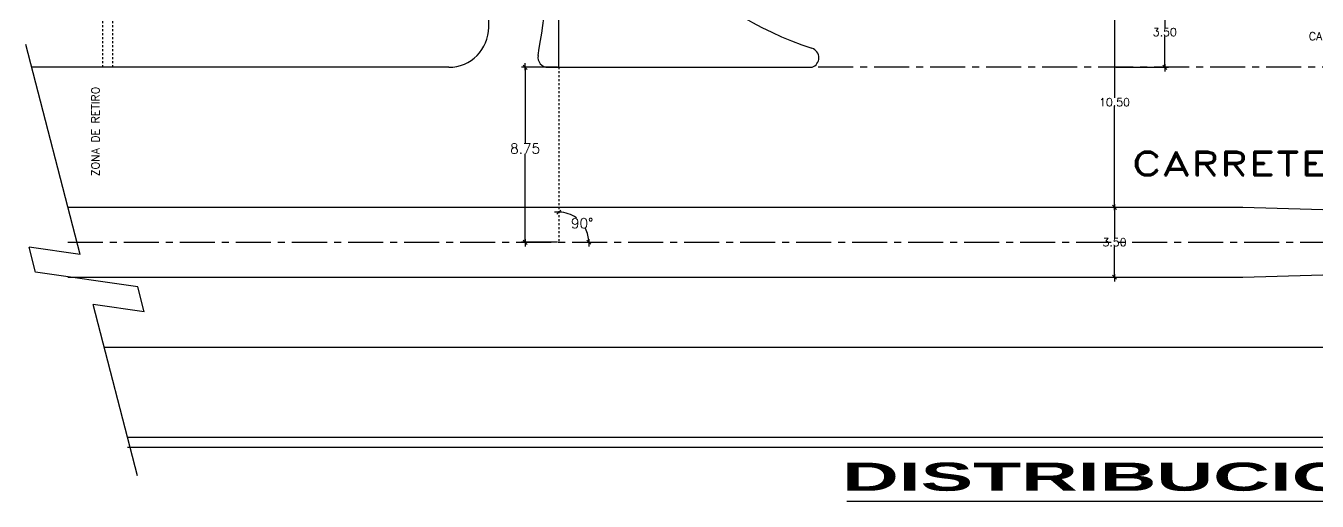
# Model space of a CAD drawing. Header units: millimetres. Extents: x 1590 to 1932, y -48 to 167.
# Drawn here: x 1590.4 to 1655, y -45.6 to -21.9 of the extents above; entities that cross this region are included whole.
import ezdxf
from ezdxf.enums import TextEntityAlignment as Align

# ---------------------------------------------------------------- set-up
doc = ezdxf.new("R2010")
doc.units = ezdxf.units.MM
doc.header["$LTSCALE"] = 0.1
doc.header["$MEASUREMENT"] = 0
doc.header["$PDMODE"] = 35
doc.header["$PDSIZE"] = 0.75
for name, pattern in [('CENTERX2', [4, 2.5, -0.5, 0.5, -0.5]), ('DASHED', [0.75, 0.5, -0.25]), ('DASHED2', [0.375, 0.25, -0.125])]:
    doc.linetypes.add(name, pattern=pattern)
doc.layers.get('0').update_dxf_attribs({"linetype": 'CONTINUOUS'})
doc.layers.get('DEFPOINTS').update_dxf_attribs({"linetype": 'CONTINUOUS'})
for name, color, linetype in [('CALLES', 3, 'CONTINUOUS'), ('PAREDES', 3, 'CONTINUOUS'), ('TEXT', 3, 'CONTINUOUS')]:
    doc.layers.add(name, color=color, linetype=linetype)
doc.styles.add('ROMAND', font='romand.shx')
doc.styles.add('SANSSERIFBOLD', font='sasb____.pfb', dxfattribs={"height": 0.5})
doc.dimstyles.new('URBA', dxfattribs={"dimtxt": 20, "dimasz": 0.5, "dimexe": 1.25, "dimexo": 0.63, "dimgap": 0.63, "dimtad": 0, "dimtih": 1, "dimtoh": 1, "dimzin": 1, "dimdsep": 46, "dimtxsty": 'ROMAND', "dimcen": 2.5, "dimclrd": 1, "dimclre": 1, "dimclrt": 3, "dimadec": 0, "dimazin": 0, "dimtfac": 1, "dimtmove": 0, "dimatfit": 3, "dimfxl": 1, "dimtvp": 1, "dimtolj": 1, "dimtzin": 1, "dimarcsym": 0})

# ---------------------------------------------------------------- blocks, each defined once
blk = doc.blocks.new('UTP1$0$DIMBLOCK')
at = {"color": 1}
blk.add_line((-7.5, 0), (10.5, 0), dxfattribs=at)
at = {"color": 4}
blk.add_line((-5.25, -5.25), (5.25, 5.25), dxfattribs=at)
blk = doc.blocks.new('*D85')
at = {"color": 1, "linetype": 'Continuous', "transparency": 16777216}
for p, q in [((1642.806, -20.434), (1645.054, -20.434)), ((1644.874, -20.454), (1644.874, -25.464)), ((1644.874, -30.914), (1644.874, -25.904)), ((1642.806, -30.934), (1645.054, -30.934))]:
    blk.add_line(p, q, dxfattribs=at)
at = {"layer": 'DEFPOINTS', "color": 0, "linetype": 'Continuous', "transparency": 16777216}
for p in [(1642.744, -20.434), (1644.874, -20.434), (1642.744, -30.934)]:
    blk.add_point(p, dxfattribs=at)
at = {"color": 1, "linetype": 'Continuous', "transparency": 16777216, "xscale": 0.02, "yscale": 0.02, "zscale": 0.02}
for p, rotation in [((1644.874, -20.434), 90), ((1644.874, -30.934), 270)]:
    blk.add_blockref('UTP1$0$DIMBLOCK', p, dxfattribs=dict(at, rotation=rotation))
at = {"color": 3, "linetype": 'Continuous', "transparency": 16777216, "insert": (1644.874, -25.684), "char_height": 0.4, "attachment_point": 5, "style": 'ROMAND'}
blk.add_mtext('\\A1;10.50', dxfattribs=at)
blk = doc.blocks.new('*D86')
at = {"color": 1, "linetype": 'Continuous', "transparency": 16777216}
for p, q in [((1642.806, -30.934), (1645.054, -30.934)), ((1644.874, -30.954), (1644.874, -32.464)), ((1644.874, -34.414), (1644.874, -32.904)), ((1642.806, -34.434), (1645.054, -34.434))]:
    blk.add_line(p, q, dxfattribs=at)
at = {"layer": 'DEFPOINTS', "color": 0, "linetype": 'Continuous', "transparency": 16777216}
for p in [(1642.744, -30.934), (1644.874, -30.934), (1642.744, -34.434)]:
    blk.add_point(p, dxfattribs=at)
at = {"color": 1, "linetype": 'Continuous', "transparency": 16777216, "xscale": 0.02, "yscale": 0.02, "zscale": 0.02}
for p, rotation in [((1644.874, -30.934), 90), ((1644.874, -34.434), 270)]:
    blk.add_blockref('UTP1$0$DIMBLOCK', p, dxfattribs=dict(at, rotation=rotation))
at = {"color": 3, "linetype": 'Continuous', "transparency": 16777216, "insert": (1644.874, -32.684), "char_height": 0.4, "attachment_point": 5, "style": 'ROMAND'}
blk.add_mtext('\\A1;3.50', dxfattribs=at)
blk = doc.blocks.new('*D97')
at = {"color": 1, "linetype": 'Continuous', "lineweight": -2, "transparency": 16777216}
for p, q in [((1644.937, -20.434), (1647.568, -20.434)), ((1647.388, -20.454), (1647.388, -21.957)), ((1647.388, -23.914), (1647.388, -22.397)), ((1644.937, -23.934), (1647.568, -23.934))]:
    blk.add_line(p, q, dxfattribs=at)
at = {"layer": 'DEFPOINTS', "color": 0, "linetype": 'Continuous', "transparency": 16777216}
for p in [(1644.874, -20.434), (1647.388, -20.434), (1644.874, -23.934)]:
    blk.add_point(p, dxfattribs=at)
at = {"color": 1, "linetype": 'Continuous', "lineweight": -2, "transparency": 16777216, "xscale": 0.02, "yscale": 0.02, "zscale": 0.02}
for p, rotation in [((1647.388, -20.434), 90), ((1647.388, -23.934), 270)]:
    blk.add_blockref('UTP1$0$DIMBLOCK', p, dxfattribs=dict(at, rotation=rotation))
at = {"color": 3, "linetype": 'Continuous', "transparency": 16777216, "insert": (1647.388, -22.177), "char_height": 0.4, "attachment_point": 5, "style": 'ROMAND'}
blk.add_mtext('\\A1;3.50', dxfattribs=at)
blk = doc.blocks.new('*D332')
at = {"color": 1, "linetype": 'Continuous', "transparency": 16777216}
for p, q in [((1617.03, -23.934), (1615.23, -23.934)), ((1615.41, -23.954), (1615.41, -27.729)), ((1615.41, -32.664), (1615.41, -28.269)), ((1617.03, -32.684), (1615.23, -32.684))]:
    blk.add_line(p, q, dxfattribs=at)
at = {"layer": 'DEFPOINTS', "color": 0, "linetype": 'Continuous', "transparency": 16777216}
for p in [(1615.41, -23.934), (1617.093, -23.934), (1617.093, -32.684)]:
    blk.add_point(p, dxfattribs=at)
at = {"color": 1, "linetype": 'Continuous', "transparency": 16777216, "xscale": 0.02, "yscale": 0.02, "zscale": 0.02}
for p, rotation in [((1615.41, -23.934), 90), ((1615.41, -32.684), 270)]:
    blk.add_blockref('UTP1$0$DIMBLOCK', p, dxfattribs=dict(at, rotation=rotation))
at = {"color": 3, "linetype": 'Continuous', "transparency": 16777216, "insert": (1615.41, -27.999), "char_height": 0.5, "attachment_point": 5, "style": 'ROMAND'}
blk.add_mtext('\\A1;8.75', dxfattribs=at)
blk = doc.blocks.new('*D333')
at = {"color": 1, "linetype": 'Continuous', "transparency": 16777216}
for start, end in [(54.26459, 89.23692), (0.76308, 26.88047)]:
    blk.add_arc((1617.093, -32.684), 1.502, start, end, dxfattribs=at)
at = {"layer": 'DEFPOINTS', "color": 0, "linetype": 'Continuous', "transparency": 16777216}
for p in [(1617.093, -23.934), (1617.844, -31.384), (1592.555, -32.684), (1617.093, -32.684), (1704.734, -32.684)]:
    blk.add_point(p, dxfattribs=at)
at = {"color": 1, "linetype": 'Continuous', "transparency": 16777216, "xscale": 0.02, "yscale": 0.02, "zscale": 0.02}
for p, rotation in [((1617.093, -31.182), 179.6184583066391), ((1618.594, -32.684), 270.381541693361)]:
    blk.add_blockref('UTP1$0$DIMBLOCK', p, dxfattribs=dict(at, rotation=rotation))
at = {"color": 3, "linetype": 'Continuous', "transparency": 16777216, "insert": (1618.257, -31.735), "char_height": 0.5, "attachment_point": 5, "style": 'ROMAND'}
blk.add_mtext('\\A1;90°', dxfattribs=at)

msp = doc.modelspace()

# ---------------------------------------------------------------- linework, layer by layer
at = {"color": 4, "linetype": 'Continuous'}
msp.add_line((1631.4872, -45.6328), (1684.572, -45.6328), dxfattribs=at)
at = {"layer": 'CALLES', "linetype": 'Continuous'}
for p, q in [((1613.5927, -21.9342), (1613.5927, 156.5682)), ((1611.5927, -23.9342), (1590.7442, -23.9342)), ((1594.3667, -37.9342), (1704.7339, -37.9342)), ((1595.5311, -42.4342), (1799.1654, -42.4342))]:
    msp.add_line(p, q, dxfattribs=at)
at = {"layer": 'CALLES', "color": 2, "linetype": 'DASHED2'}
for p, q in [((1594.2927, -23.9342), (1594.2927, 152.676)), ((1594.7927, -23.9342), (1594.7927, 152.5929))]:
    msp.add_line(p, q, dxfattribs=at)
at = {"layer": 'CALLES', "color": 1, "linetype": 'Continuous'}
msp.add_line((1617.0927, -23.9342), (1617.0927, -10.9342), dxfattribs=at)
at = {"layer": 'CALLES', "color": 2, "linetype": 'Continuous'}
for p, q in [((1593.1658, -33.2929), (1590.4494, -22.7948)), ((1592.5555, -30.9342), (1651.2927, -30.9342)), ((1651.2927, -30.9342), (1696.8927, -32.2725)), ((1590.9342, -34.175), (1590.6109, -32.9255)), ((1593.1658, -33.2929), (1590.6109, -32.9255)), ((1651.2927, -34.4342), (1696.8927, -33.0959)), ((1596.044, -34.9096), (1590.9342, -34.175)), ((1592.5555, -34.4342), (1651.2927, -34.4342)), ((1596.3673, -36.1591), (1596.044, -34.9096)), ((1596.3673, -36.1591), (1593.8124, -35.7918)), ((1596.032, -44.3702), (1593.8124, -35.7918)), ((1595.5311, -42.9342), (1799.1654, -42.9342))]:
    msp.add_line(p, q, dxfattribs=at)
at = {"layer": 'CALLES', "color": 4, "linetype": 'Continuous'}
msp.add_line((1616.5507, -23.9342), (1629.757, -23.9342), dxfattribs=at)
for centre, radius, start, end in [((1542.0927, -10.9342), 75, 350.470063, 359.741839), ((1635.5927, -5.4342), 18.5, 198.40848, 251.59152), ((1629.5927, -23.462), 0.5, 360, 71.59152), ((1616.5507, -23.4342), 0.5, 170.470063, 270), ((1629.5927, -23.462), 0.5, 289.180674, 0)]:
    msp.add_arc(centre, radius, start, end, dxfattribs=at)
at = {"layer": 'CALLES', "linetype": 'Continuous'}
msp.add_arc((1611.5927, -21.9342), 2, 270, 0, dxfattribs=at)
at = {"layer": 'PAREDES', "color": 1, "linetype": 'DASHED'}
msp.add_line((1617.0927, -23.9342), (1617.0927, -32.6842), dxfattribs=at)
at = {"layer": 'PAREDES', "color": 1, "linetype": 'CENTERX2', "ltscale": 7}
for p, q in [((1668.2108, -23.9342), (1629.757, -23.9342)), ((1592.5555, -32.6842), (1704.7339, -32.6842))]:
    msp.add_line(p, q, dxfattribs=at)

# ---------------------------------------------------------------- texts
at = {"layer": 'TEXT', "style": 'ROMAND'}
msp.add_text('CARRIL DE DESACELERACION DE SALIDA', height=0.4, dxfattribs=at).set_placement((1659.8855, -22.585), align=Align.CENTER)
msp.add_text('ZONA DE RETIRO', height=0.4, rotation=90, dxfattribs=at).set_placement((1594.131, -27.1466), align=Align.CENTER)
at = {"layer": 'TEXT', "style": 'ROMAND', "width": 1.4}
msp.add_text('CARRETERA TRONCAL DEL NORTE', height=1.2, dxfattribs=at).set_placement((1645.7297, -29.3491))
at = {"layer": 'TEXT', "color": 4, "style": 'SANSSERIFBOLD', "width": 2}
msp.add_text('DISTRIBUCION DE LOCALES', height=1.40625, dxfattribs=at).set_placement((1631.2543, -45.1123))

# ---------------------------------------------------------------- dimensions: what is measured, and where the dimension line sits
at = {"color": 3, "linetype": 'Continuous'}
for base, p1, p2, picture, middle in [((1644.8745, -20.4342), (1642.7436, -30.9342), (1642.7436, -20.4342), '*D85', (1644.8745, -25.6842)), ((1644.8745, -30.9342), (1642.7436, -34.4342), (1642.7436, -30.9342), '*D86', (1644.8745, -32.6842))]:
    dim = msp.add_linear_dim(base=base, p1=p1, p2=p2, angle=90, dimstyle='URBA', override={"dimtxt": 0.4, "dimasz": 0.02, "dimexe": 0.18, "dimexo": 0.0625, "dimgap": 0.02, "dimzin": 0, "dimblk1": 'UTP1$0$DIMBLOCK', "dimblk2": 'UTP1$0$DIMBLOCK', "dimsah": 1, "dimcen": 0.09, "dimtdec": 4, "dimtofl": 0, "dimtvp": 0, "dimtzin": 0}, dxfattribs=at)
    dim.commit()
    dim.dimension.update_dxf_attribs({"geometry": picture, "text_midpoint": middle})
dim = msp.add_linear_dim(base=(1647.3884, -20.4342), p1=(1644.8745, -23.9342), p2=(1644.8745, -20.4342), angle=90, dimstyle='URBA', override={"dimtxt": 0.4, "dimasz": 0.02, "dimexe": 0.18, "dimexo": 0.0625, "dimgap": 0.02, "dimzin": 0, "dimblk1": 'UTP1$0$DIMBLOCK', "dimblk2": 'UTP1$0$DIMBLOCK', "dimsah": 1, "dimcen": 0.09, "dimtdec": 4, "dimtofl": 0, "dimtvp": 0, "dimtzin": 0}, dxfattribs=at)
dim.commit()
dim.dimension.update_dxf_attribs({"geometry": '*D97', "text_midpoint": (1647.3884, -22.177), "dimtype": 160})
at = {"color": 4, "linetype": 'Continuous'}
dim = msp.add_linear_dim(base=(1615.4099, -23.9342), p1=(1617.0927, -32.6842), p2=(1617.0927, -23.9342), angle=90, dimstyle='URBA', override={"dimtxt": 0.5, "dimasz": 0.02, "dimexe": 0.18, "dimexo": 0.0625, "dimgap": 0.02, "dimzin": 0, "dimblk1": 'UTP1$0$DIMBLOCK', "dimblk2": 'UTP1$0$DIMBLOCK', "dimsah": 1, "dimcen": 0.09, "dimtdec": 4, "dimtofl": 0, "dimtvp": 0, "dimtzin": 0}, dxfattribs=at)
dim.commit()
dim.dimension.update_dxf_attribs({"geometry": '*D332', "text_midpoint": (1615.4099, -27.9991), "dimtype": 160})
dim = msp.add_angular_dim_2l(base=(1617.8435, -31.3837), line1=((1617.0927, -23.9342), (1617.0927, -32.6842)), line2=((1592.5555, -32.6842), (1704.7339, -32.6842)), dimstyle='URBA', override={"dimtxt": 0.5, "dimasz": 0.02, "dimexe": 0.18, "dimexo": 0.0625, "dimgap": 0.02, "dimdec": 0, "dimzin": 0, "dimblk1": 'UTP1$0$DIMBLOCK', "dimblk2": 'UTP1$0$DIMBLOCK', "dimsah": 1, "dimcen": 0.09, "dimtdec": 4, "dimtofl": 0, "dimtvp": 0, "dimtzin": 0}, dxfattribs=at)
dim.commit()
dim.dimension.update_dxf_attribs({"geometry": '*D333', "text_midpoint": (1618.2566, -31.7352), "dimtype": 162})

doc.saveas('drawing.dxf')
